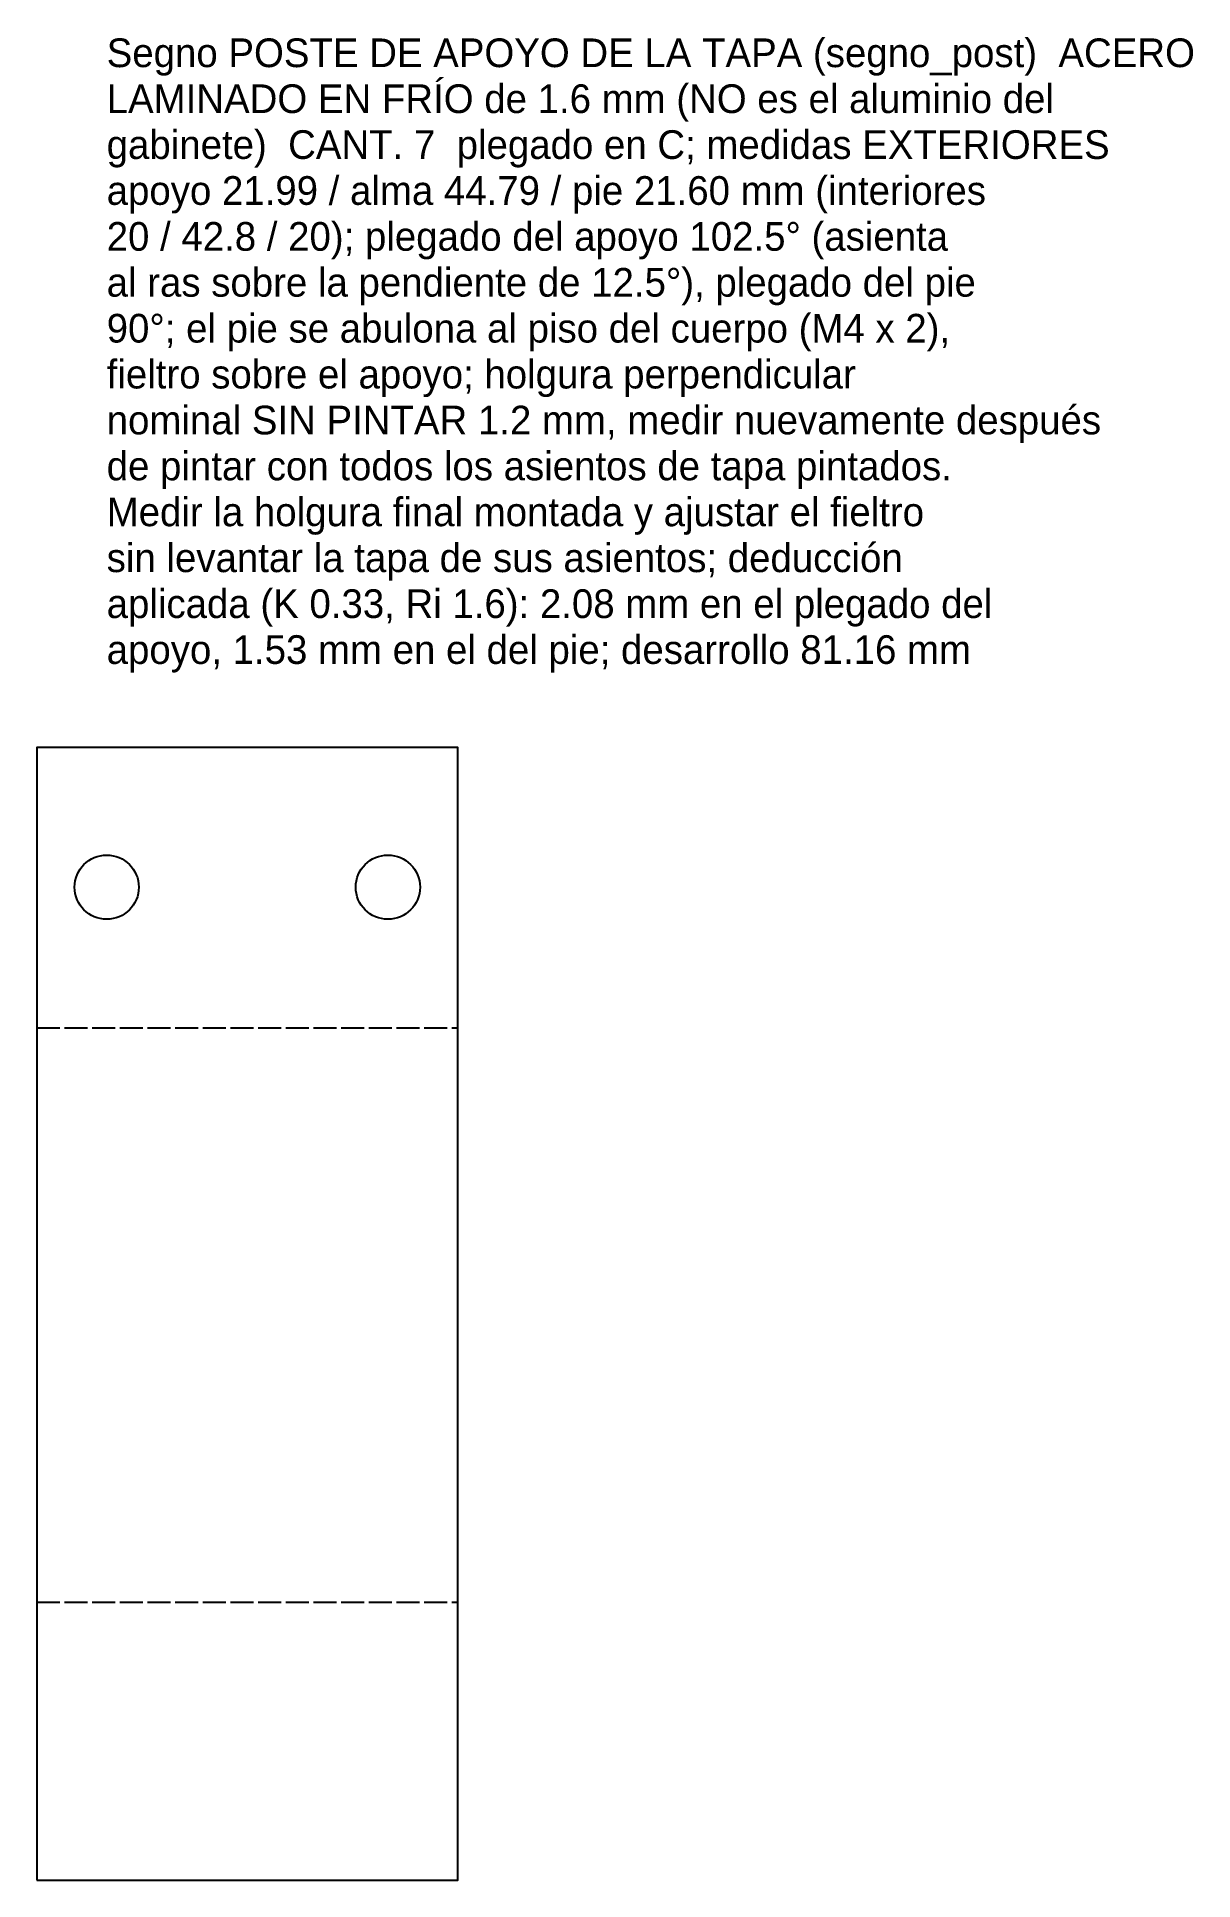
# Model space of a CAD drawing. Header units: millimetres. Extents: x 0 to 83, y 0 to 132.
import ezdxf

# ---------------------------------------------------------------- set-up
doc = ezdxf.new("R2010")
doc.units = ezdxf.units.MM
doc.header["$LTSCALE"] = 1.3
doc.linetypes.add('DASHED', pattern=[1.524, 1.27, -0.254])
for name, color, linetype in [('BEND', 4, 'DASHED'), ('CUT', 7, 'Continuous'), ('NOTE', 8, 'Continuous')]:
    doc.layers.add(name, color=color, linetype=linetype)

msp = doc.modelspace()

# ---------------------------------------------------------------- linework, layer by layer
at = {"layer": 'BEND'}
for points in [[(0, 61.09), (30.14, 61.09)], [(0, 19.91), (30.14, 19.91)]]:
    msp.add_lwpolyline(points, dxfattribs=at)
at = {"layer": 'CUT'}
msp.add_lwpolyline([(0, 0), (30.14, 0), (30.14, 81.16), (0, 81.16)], close=True, dxfattribs=at)
for centre in [(5, 71.16), (25.14, 71.16)]:
    msp.add_circle(centre, 2.3, dxfattribs=at)

# ---------------------------------------------------------------- texts
at = {"layer": 'NOTE'}
for s, p in [('Segno POSTE DE APOYO DE LA TAPA (segno_post)  ACERO', (5, 129.93)), ('LAMINADO EN FRÍO de 1.6 mm (NO es el aluminio del', (5, 126.64)), ('gabinete)  CANT. 7  plegado en C; medidas EXTERIORES', (5, 123.35)), ('apoyo 21.99 / alma 44.79 / pie 21.60 mm (interiores', (5, 120.06)), ('20 / 42.8 / 20); plegado del apoyo 102.5° (asienta', (5, 116.77)), ('al ras sobre la pendiente de 12.5°), plegado del pie', (5, 113.48)), ('90°; el pie se abulona al piso del cuerpo (M4 x 2),', (5, 110.19)), ('fieltro sobre el apoyo; holgura perpendicular', (5, 106.9)), ('nominal SIN PINTAR 1.2 mm, medir nuevamente después', (5, 103.61)), ('de pintar con todos los asientos de tapa pintados.', (5, 100.32)), ('Medir la holgura final montada y ajustar el fieltro', (5, 97.03)), ('sin levantar la tapa de sus asientos; deducción', (5, 93.74)), ('aplicada (K 0.33, Ri 1.6): 2.08 mm en el plegado del', (5, 90.45)), ('apoyo, 1.53 mm en el del pie; desarrollo 81.16 mm', (5, 87.16))]:
    msp.add_text(s, height=2.0563, dxfattribs=at).set_placement(p)

doc.saveas('drawing.dxf')
